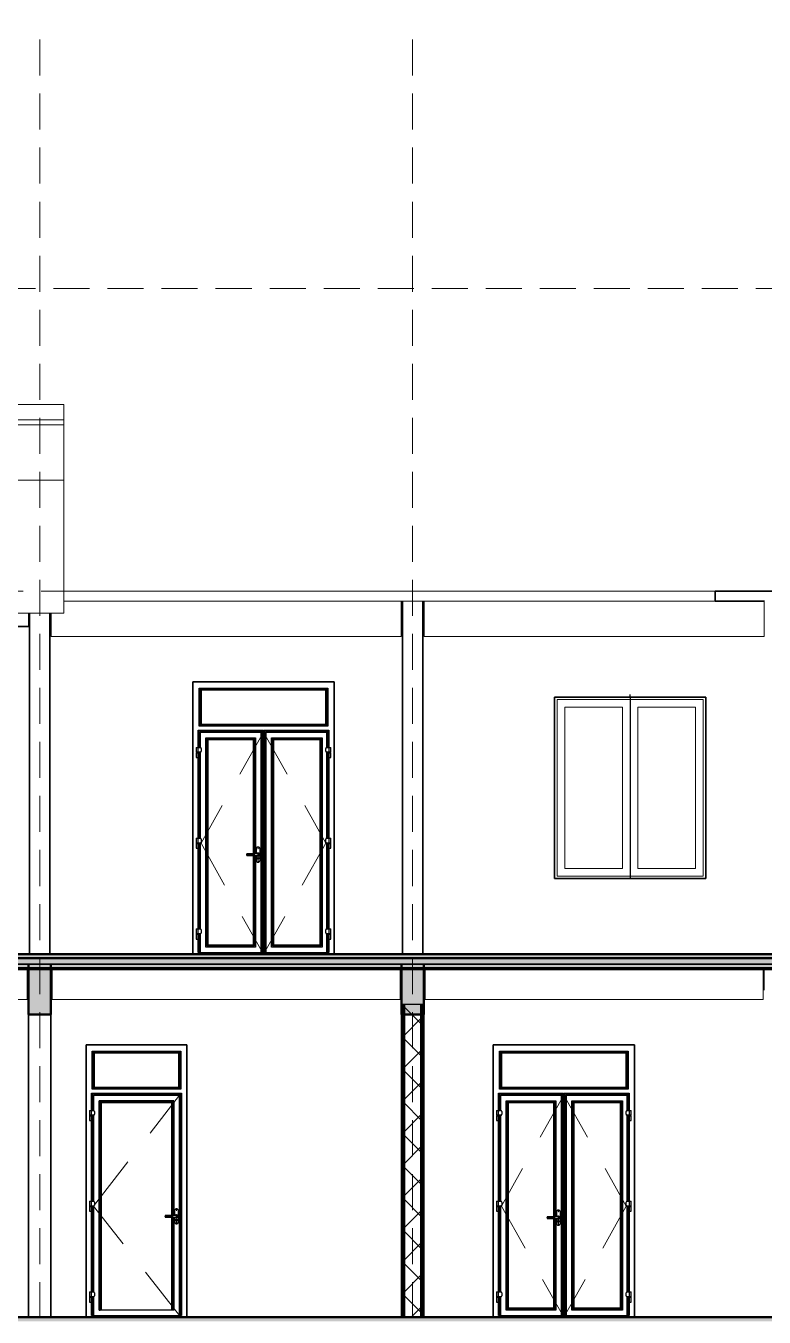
# Model space of a CAD drawing. Header units: millimetres. Extents: x -10459 to 43935, y -3751 to 20306.
# Drawn here: x 4212 to 11537, y 7500 to 20306 of the extents above; entities that cross this region are included whole.
import ezdxf

# ---------------------------------------------------------------- set-up
doc = ezdxf.new("R2010")
doc.units = ezdxf.units.MM
doc.linetypes.add('Centre', pattern=[2381.25, 476.25, -357.1875, 1190.625, -357.1875])
doc.linetypes.add('Hidden', pattern=[535.78125, 357.1875, -178.59375])
for name, color, linetype, lineweight in [('A-DOOR', 31, 'Continuous', 25), ('A-FLOR', 192, 'Continuous', 18), ('A-FLOR-LEVL', 51, 'Continuous', 9), ('A-FLOR-MCUT', 51, 'Continuous', 50), ('A-FLOR-PATT', 8, 'Continuous', 50), ('A-GENM', 13, 'Continuous', 18), ('A-GLAZ', 151, 'Continuous', 25), ('A-WALL', 113, 'Continuous', 35), ('A-WALL-PATT', 111, 'Continuous', 25), ('G-IMPT', 8, 'Continuous', 18), ('S-BEAM', 12, 'Continuous', 18), ('S-COLS', 52, 'Continuous', 35), ('S-FNDN', 32, 'Continuous', 18), ('S-GRID', 1, 'Continuous', 9), ('S-STRS', 31, 'Continuous', 25)]:
    doc.layers.add(name, color=color, linetype=linetype, lineweight=lineweight)
pattern_1 = [(0, (3970.77, 5345.385), (304.8, 76.2), [25.146, -203.454, 25.146, -203.454, -1219.2]), (0, (3970.77, 5345.385), (304.8, 76.2), [-457.2, 25.146, -432.054, 25.146, -203.454, -533.4]), (0, (3970.77, 5345.385), (304.8, 76.2), [-1143, 25.146, -127.254, 25.146, -355.854]), (120, (4085.07, 5383.485), (-218.3911, 225.8645), [25.146, -203.454, 25.146, -203.454, -1219.2]), (120, (4085.07, 5383.485), (-218.3911, 225.8645), [-457.2, 25.146, -432.054, 25.146, -203.454, -533.4]), (120, (4085.07, 5383.485), (-218.3911, 225.8645), [-1143, 25.146, -127.254, 25.146, -355.854]), (240, (4123.17, 5535.885), (-86.4089, -302.0645), [25.146, -203.454, 25.146, -203.454, -1219.2]), (240, (4123.17, 5535.885), (-86.4089, -302.0645), [-457.2, 25.146, -432.054, 25.146, -203.454, -533.4]), (240, (4123.17, 5535.885), (-86.4089, -302.0645), [-1143, 25.146, -127.254, 25.146, -355.854])]

# ---------------------------------------------------------------- blocks, each defined once
blk = doc.blocks.new('CỬA 2 CÁNH EROWINDOW_có ô chết_ - D2_1400x2200-2413861-MẶT CẮT 1-1')
at = {"layer": 'A-DOOR'}
for p, q in [((1811, 2639), (3089, 2639)), ((1811, 2261), (1811, 2639)), ((1811, 2261), (1811, 2639)), ((1811, 2639), (3089, 2639)), ((1821, 2629), (1831, 2619)), ((1821, 2629), (1821, 2271)), ((3079, 2629), (1821, 2629)), ((3069, 2619), (1831, 2619)), ((1831, 2619), (1831, 2281)), ((3079, 2629), (3069, 2619)), ((3069, 2281), (3069, 2619)), ((3079, 2271), (3079, 2629)), ((3089, 2639), (3089, 2261)), ((3089, 2639), (3089, 2261)), ((1813, 2210), (1803, 2220)), ((1803, 2050), (1803, 2220)), ((1803, 2220), (2446, 2220)), ((3089, 2261), (1811, 2261)), ((3089, 2261), (1811, 2261)), ((2436, 2210), (1813, 2210)), ((1813, 2050), (1813, 2210)), ((1821, 2271), (1831, 2281)), ((1821, 2271), (3079, 2271)), ((1823, 2050), (1823, 2200)), ((1823, 2200), (2426, 2200)), ((2426, 2200), (1823, 2200)), ((1823, 2200), (1823, 2050)), ((1831, 2281), (3069, 2281)), ((2426, 2200), (2426, 15)), ((2426, 15), (2426, 2200)), ((2436, 2210), (2446, 2220)), ((2436, 15), (2436, 2210)), ((2446, 2220), (2446, 15)), ((2446, 2200), (2454, 2200)), ((2446, 2200), (2454, 2200)), ((2464, 2210), (2454, 2220)), ((2454, 15), (2454, 2220)), ((2454, 2220), (3097, 2220)), ((3087, 2210), (2464, 2210)), ((2464, 15), (2464, 2210)), ((2474, 15), (2474, 2200)), ((2474, 2200), (3077, 2200)), ((2474, 2200), (2474, 15)), ((3077, 2200), (2474, 2200)), ((3069, 2281), (3079, 2271)), ((3077, 2200), (3077, 2050)), ((3077, 2050), (3077, 2200)), ((3087, 2210), (3097, 2220)), ((3087, 2050), (3087, 2210)), ((3097, 2220), (3097, 2050)), ((1783, 2050), (1823, 2050)), ((1783, 2050), (1783, 2002)), ((1803, 2002), (1803, 2050)), ((1879, 2144), (2370, 2144)), ((1879, 71), (1879, 2144)), ((1879, 71), (1879, 2144)), ((1879, 2144), (2370, 2144)), ((1889, 2134), (1899, 2124)), ((2360, 2134), (1889, 2134)), ((1889, 2134), (1889, 81)), ((2350, 2124), (1899, 2124)), ((1899, 2124), (1899, 91)), ((2350, 2124), (2360, 2134)), ((2350, 995), (2350, 2124)), ((2360, 995), (2360, 2134)), ((2370, 2144), (2370, 1000)), ((2370, 2144), (2370, 1000)), ((2530, 2144), (3033, 2144)), ((2530, 71), (2530, 2144)), ((2530, 2144), (3033, 2144)), ((2530, 71), (2530, 2144)), ((2540, 2134), (2550, 2124)), ((3023, 2134), (2540, 2134)), ((2540, 2134), (2540, 81)), ((3013, 2124), (2550, 2124)), ((2550, 2124), (2550, 91)), ((3013, 2124), (3023, 2134)), ((3013, 91), (3013, 2124)), ((3023, 81), (3023, 2134)), ((3033, 2144), (3033, 71)), ((3033, 2144), (3033, 71)), ((3077, 2050), (3117, 2050)), ((3097, 2050), (3097, 2002)), ((3117, 2002), (3117, 2050)), ((1823, 2002), (1783, 2002)), ((1783, 1998), (1783, 1950)), ((1783, 1998), (1803, 1998)), ((1783, 1950), (1803, 1950)), ((1785, 2002), (1785, 1998)), ((1800, 1998), (1800, 2002)), ((1803, 1150), (1803, 2002)), ((1803, 1950), (1803, 1998)), ((1813, 1150), (1813, 2002)), ((1823, 1150), (1823, 2002)), ((1823, 2002), (1823, 1150)), ((1833, 2040), (1833, 2012)), ((3067, 2012), (3067, 2040)), ((3117, 2002), (3077, 2002)), ((3077, 2002), (3077, 1150)), ((3077, 1150), (3077, 2002)), ((3087, 1150), (3087, 2002)), ((3097, 2002), (3097, 1150)), ((3097, 1998), (3097, 1950)), ((3097, 1998), (3117, 1998)), ((3097, 1950), (3117, 1950)), ((3099, 2002), (3099, 1998)), ((3114, 1998), (3114, 2002)), ((3117, 1950), (3117, 1998)), ((1783, 1150), (1823, 1150)), ((1783, 1150), (1783, 1102)), ((1823, 1102), (1783, 1102)), ((1783, 1098), (1783, 1050)), ((1783, 1098), (1803, 1098)), ((1783, 1050), (1803, 1050)), ((1785, 1102), (1785, 1098)), ((1800, 1098), (1800, 1102)), ((1803, 1102), (1803, 1150)), ((1803, 250), (1803, 1102)), ((1803, 1050), (1803, 1098)), ((1813, 250), (1813, 1102)), ((1823, 250), (1823, 1102)), ((1823, 1102), (1823, 250)), ((1833, 1140), (1833, 1112)), ((2376, 1042), (2376, 1000)), ((2416, 932), (2416, 1042)), ((3067, 1112), (3067, 1140)), ((3077, 1150), (3117, 1150)), ((3117, 1102), (3077, 1102)), ((3077, 1102), (3077, 250)), ((3077, 250), (3077, 1102)), ((3087, 250), (3087, 1102)), ((3097, 1150), (3097, 1102)), ((3097, 1102), (3097, 250)), ((3097, 1098), (3097, 1050)), ((3097, 1098), (3117, 1098)), ((3097, 1050), (3117, 1050)), ((3099, 1102), (3099, 1098)), ((3114, 1098), (3114, 1102)), ((3117, 1102), (3117, 1150)), ((3117, 1050), (3117, 1098)), ((2360, 995), (2290, 995)), ((2361, 991), (2290, 991)), ((2290, 983), (2361, 983)), ((2290, 979), (2360, 979)), ((2350, 91), (2350, 979)), ((2370, 1000), (2360, 995)), ((2360, 979), (2370, 974)), ((2360, 81), (2360, 979)), ((2371, 996), (2361, 991)), ((2361, 983), (2371, 978)), ((2396, 1000), (2370, 1000)), ((2370, 974), (2396, 974)), ((2370, 974), (2370, 71)), ((2370, 974), (2370, 71)), ((2396, 996), (2371, 996)), ((2371, 978), (2396, 978)), ((2376, 974), (2376, 932)), ((2391, 947), (2391, 958)), ((2393, 960), (2398, 960)), ((2393, 940), (2393, 945)), ((2393, 945), (2393, 940)), ((2398, 945), (2398, 940)), ((2398, 940), (2398, 945)), ((2400, 958), (2400, 947)), ((1783, 250), (1823, 250)), ((1783, 250), (1783, 202)), ((1823, 202), (1783, 202)), ((1783, 198), (1783, 150)), ((1783, 198), (1803, 198)), ((1783, 150), (1803, 150)), ((1785, 202), (1785, 198)), ((1800, 198), (1800, 202)), ((1803, 202), (1803, 250)), ((1803, 15), (1803, 202)), ((1803, 150), (1803, 198)), ((1813, 15), (1813, 202)), ((1823, 15), (1823, 202)), ((1823, 202), (1823, 15)), ((1833, 240), (1833, 212)), ((3067, 212), (3067, 240)), ((3077, 250), (3117, 250)), ((3117, 202), (3077, 202)), ((3077, 202), (3077, 15)), ((3077, 15), (3077, 202)), ((3087, 15), (3087, 202)), ((3097, 250), (3097, 202)), ((3097, 202), (3097, 15)), ((3097, 198), (3097, 150)), ((3097, 198), (3117, 198)), ((3097, 150), (3117, 150)), ((3099, 202), (3099, 198)), ((3114, 198), (3114, 202)), ((3117, 202), (3117, 250)), ((3117, 150), (3117, 198)), ((1813, 15), (1803, 15)), ((1811, 0), (1811, 15)), ((1823, 15), (1813, 15)), ((1823, 15), (2426, 15)), ((1831, 0), (1831, 15)), ((2370, 71), (1879, 71)), ((2370, 71), (1879, 71)), ((1889, 81), (1899, 91)), ((1889, 81), (2360, 81)), ((1899, 91), (2350, 91)), ((2360, 81), (2350, 91)), ((2426, 15), (2436, 15)), ((2446, 15), (2436, 15)), ((2454, 15), (2446, 15)), ((2464, 15), (2454, 15)), ((2474, 15), (2464, 15)), ((2474, 15), (3077, 15)), ((3033, 71), (2530, 71)), ((3033, 71), (2530, 71)), ((2540, 81), (2550, 91)), ((2540, 81), (3023, 81)), ((2550, 91), (3013, 91)), ((3023, 81), (3013, 91)), ((3069, 0), (3069, 15)), ((3077, 15), (3087, 15)), ((3097, 15), (3087, 15)), ((3089, 15), (3089, 0))]:
    blk.add_line(p, q, dxfattribs=at)
at = {"layer": 'A-DOOR', "linetype": 'Centre', "lineweight": 18}
for p, q in [((2450, 2200), (1831, 1100)), ((2450, 2200), (3069, 1100)), ((1831, 1100), (2450, 0)), ((3069, 1100), (2450, 0))]:
    blk.add_line(p, q, dxfattribs=at)
at = {"layer": 'A-DOOR', "flags": 128}
for points in [[(2290, 995), (2290, 995), (2289, 995), (2289, 995), (2289, 995), (2288, 995), (2288, 995), (2288, 995), (2287, 994), (2287, 994), (2287, 994), (2287, 994), (2286, 994), (2286, 994), (2286, 994), (2285, 993), (2285, 993), (2285, 993), (2285, 993), (2284, 993), (2284, 992), (2284, 992), (2284, 992), (2284, 992), (2283, 991), (2283, 991), (2283, 991), (2283, 991), (2283, 990), (2283, 990), (2282, 990), (2282, 989), (2282, 989), (2282, 989), (2282, 989), (2282, 988), (2282, 988), (2282, 988), (2282, 987), (2282, 987), (2282, 987), (2282, 986), (2282, 986), (2282, 986), (2282, 985), (2282, 985), (2282, 985), (2282, 984), (2282, 984), (2283, 984), (2283, 984), (2283, 983), (2283, 983), (2283, 983), (2283, 982), (2283, 982), (2284, 982), (2284, 982), (2284, 981), (2284, 981), (2285, 981), (2285, 981), (2285, 981), (2285, 980), (2286, 980), (2286, 980), (2286, 980), (2286, 980), (2287, 980), (2287, 979), (2287, 979), (2288, 979), (2288, 979), (2288, 979), (2288, 979), (2289, 979), (2289, 979), (2289, 979), (2290, 979), (2290, 979)], [(2396, 974), (2396, 974), (2397, 974), (2397, 974), (2398, 974), (2399, 974), (2399, 974), (2400, 974), (2400, 975), (2400, 975), (2401, 975), (2401, 975), (2402, 975), (2402, 976), (2403, 976), (2403, 976), (2404, 976), (2404, 977), (2404, 977), (2405, 977), (2405, 978), (2406, 978), (2406, 979), (2406, 979), (2407, 979), (2407, 980), (2407, 980), (2407, 981), (2408, 981), (2408, 982), (2408, 982), (2408, 983), (2408, 983), (2409, 984), (2409, 984), (2409, 985), (2409, 985), (2409, 986), (2409, 986), (2409, 987), (2409, 987), (2409, 988), (2409, 988), (2409, 989), (2409, 989), (2409, 990), (2408, 990), (2408, 991), (2408, 991), (2408, 992), (2408, 992), (2408, 993), (2407, 993), (2407, 994), (2407, 994), (2406, 995), (2406, 995), (2406, 995), (2405, 996), (2405, 996), (2405, 996), (2404, 997), (2404, 997), (2403, 997), (2403, 998), (2403, 998), (2402, 998), (2402, 998), (2401, 999), (2401, 999), (2400, 999), (2400, 999), (2399, 999), (2399, 1000), (2398, 1000), (2398, 1000), (2397, 1000), (2397, 1000), (2396, 1000), (2396, 1000)]]:
    blk.add_lwpolyline(points, dxfattribs=at)
at = {"layer": 'A-DOOR'}
for centre, radius, start, end in [((1823, 2040), 10, 360, 90), ((1823, 2040), 10, 30, 90), ((3077, 2040), 10, 90, 180), ((1823, 2012), 10, 270, 0), ((1823, 2012), 10, 270, 300), ((1823, 2012), 10, 315, 345), ((3077, 2040), 10, 150, 180), ((3077, 2012), 10, 180, 270), ((3077, 2012), 10, 195, 225), ((1823, 1140), 10, 0, 90), ((1823, 1140), 10, 30, 90), ((1823, 1112), 10, 270, 0), ((1823, 1112), 10, 270, 300), ((1823, 1112), 10, 315, 345), ((2396, 1042), 20, 0, 180), ((2396, 1050), 3, 360, 180), ((2396, 1050), 3, 180, 360), ((3077, 1140), 10, 90, 180), ((3077, 1140), 10, 150, 180), ((3077, 1112), 10, 180, 270), ((3077, 1112), 10, 195, 225), ((2290, 987), 3.66, 90, 270), ((2396, 932), 20, 180, 360), ((2396, 987), 15, 360, 120.3216), ((2396, 987), 15, 239.6784, 0), ((2396, 987), 15, 105, 110.0431), ((2396, 987), 15, 249.9569, 255), ((2393, 958), 2.04, 90, 180), ((2393, 947), 1.99, 180, 268.9596), ((2393, 947), 1.99, 224.4798, 268.9596), ((2396, 987), 3.02, 0, 180), ((2396, 987), 3.02, 135, 150), ((2396, 987), 3.02, 180, 0), ((2396, 987), 3.02, 210, 225), ((2396, 940), 2.5, 180, 0), ((2396, 925), 3, 0, 180), ((2396, 925), 3, 180, 0), ((2396, 987), 15, 90, 95.2302), ((2396, 987), 15, 264.7698, 270), ((2396, 987), 8.66, 270, 90), ((2396, 987), 15, 75, 80.3895), ((2396, 987), 15, 279.6105, 285), ((2398, 958), 2.04, 0, 90), ((2398, 947), 1.99, 271.0404, 0), ((2398, 947), 1.99, 271.0404, 315.5202), ((2396, 987), 15, 60, 65.5028), ((2396, 987), 15, 294.4972, 300), ((2396, 987), 15, 45, 50.5307), ((2396, 987), 15, 309.4693, 315), ((1823, 240), 10, 0, 90), ((1823, 240), 10, 30, 90), ((1823, 212), 10, 270, 0), ((1823, 212), 10, 270, 300), ((1823, 212), 10, 315, 345), ((3077, 240), 10, 90, 180), ((3077, 240), 10, 150, 180), ((3077, 212), 10, 180, 270), ((3077, 212), 10, 195, 225)]:
    blk.add_arc(centre, radius, start, end, dxfattribs=at)
for points in [[(2361, 991), (2361, 991), (2361, 992), (2361, 993), (2360, 994), (2360, 995), (2360, 995)], [(2361, 983), (2361, 983), (2361, 982), (2361, 981), (2360, 979), (2360, 979), (2360, 979)], [(2371, 996), (2371, 996), (2371, 997), (2371, 998), (2370, 999), (2370, 1000), (2370, 1000)], [(2371, 978), (2371, 978), (2371, 977), (2371, 976), (2370, 974), (2370, 974), (2370, 974)]]:
    blk.add_open_spline(points, degree=3, knots=[0, 0, 0, 0, 0.166667, 0.333333, 0.666667, 1, 1, 1, 1], dxfattribs=at)
blk = doc.blocks.new('CỬA 1 CÁNH EROWINDOW_có ô chết_ - D4_1000x2200-V11-MẶT CẮT 1-1')
at = {"layer": 'A-DOOR'}
for p, q in [((4871, 10139), (5749, 10139)), ((4871, 9761), (4871, 10139)), ((4871, 9761), (4871, 10139)), ((4871, 10139), (5749, 10139)), ((4881, 10129), (4891, 10119)), ((5739, 10129), (4881, 10129)), ((4881, 10129), (4881, 9771)), ((5729, 10119), (4891, 10119)), ((4891, 10119), (4891, 9781)), ((5729, 10119), (5739, 10129)), ((5729, 9781), (5729, 10119)), ((5739, 9771), (5739, 10129)), ((5749, 10139), (5749, 9761)), ((5749, 10139), (5749, 9761)), ((5749, 9761), (4871, 9761)), ((5749, 9761), (4871, 9761)), ((4881, 9771), (4891, 9781)), ((4881, 9771), (5739, 9771)), ((4891, 9781), (5729, 9781)), ((5739, 9771), (5729, 9781)), ((4873, 9710), (4863, 9720)), ((4863, 9550), (4863, 9720)), ((4863, 9720), (5757, 9720)), ((5747, 9710), (4873, 9710)), ((4873, 9550), (4873, 9710)), ((4883, 9550), (4883, 9700)), ((4883, 9700), (5737, 9700)), ((4883, 9700), (4883, 9550)), ((5737, 9700), (4883, 9700)), ((5681, 9644), (4939, 9644)), ((4939, 9644), (4939, 7571)), ((4939, 9644), (5681, 9644)), ((4939, 7571), (4939, 9644)), ((4949, 7571), (4949, 9634)), ((4949, 9634), (5671, 9634)), ((4949, 9634), (4959, 9624)), ((5661, 9624), (4959, 9624)), ((4959, 9624), (4959, 7571)), ((5671, 9634), (5661, 9624)), ((5661, 8508), (5661, 9624)), ((5671, 8508), (5671, 9634)), ((5681, 9644), (5681, 8513)), ((5681, 9644), (5681, 8513)), ((5737, 9700), (5737, 7515)), ((5737, 7515), (5737, 9700)), ((5747, 9710), (5757, 9720)), ((5747, 7515), (5747, 9710)), ((5757, 9720), (5757, 7515)), ((4843, 9550), (4883, 9550)), ((4843, 9550), (4843, 9502)), ((4883, 9502), (4843, 9502)), ((4843, 9498), (4843, 9450)), ((4843, 9498), (4863, 9498)), ((4845, 9502), (4845, 9498)), ((4860, 9498), (4860, 9502)), ((4863, 9502), (4863, 9550)), ((4863, 8650), (4863, 9502)), ((4863, 9450), (4863, 9498)), ((4873, 8650), (4873, 9502)), ((4883, 8650), (4883, 9502)), ((4883, 9502), (4883, 8650)), ((4893, 9540), (4893, 9512)), ((4843, 9450), (4863, 9450)), ((4843, 8650), (4883, 8650)), ((4843, 8650), (4843, 8602)), ((4883, 8602), (4843, 8602)), ((4843, 8598), (4843, 8550)), ((4843, 8598), (4863, 8598)), ((4845, 8602), (4845, 8598)), ((4860, 8598), (4860, 8602)), ((4863, 8602), (4863, 8650)), ((4863, 7750), (4863, 8602)), ((4863, 8550), (4863, 8598)), ((4873, 7750), (4873, 8602)), ((4883, 7750), (4883, 8602)), ((4883, 8602), (4883, 7750)), ((4893, 8640), (4893, 8612)), ((4843, 8550), (4863, 8550)), ((5671, 8508), (5601, 8508)), ((5672, 8504), (5601, 8504)), ((5601, 8496), (5672, 8496)), ((5601, 8492), (5671, 8492)), ((5661, 7571), (5661, 8492)), ((5681, 8513), (5671, 8508)), ((5671, 8492), (5681, 8487)), ((5671, 7571), (5671, 8492)), ((5682, 8509), (5672, 8504)), ((5672, 8496), (5682, 8491)), ((5707, 8513), (5681, 8513)), ((5681, 8487), (5707, 8487)), ((5681, 8487), (5681, 7571)), ((5681, 8487), (5681, 7571)), ((5707, 8509), (5682, 8509)), ((5682, 8491), (5707, 8491)), ((5687, 8555), (5687, 8513)), ((5687, 8487), (5687, 8445)), ((5703, 8460), (5703, 8471)), ((5704, 8453), (5704, 8458)), ((5704, 8458), (5704, 8453)), ((5705, 8473), (5709, 8473)), ((5710, 8458), (5710, 8453)), ((5710, 8453), (5710, 8458)), ((5711, 8471), (5711, 8460)), ((5727, 8445), (5727, 8555)), ((4843, 7750), (4883, 7750)), ((4843, 7750), (4843, 7702)), ((4883, 7702), (4843, 7702)), ((4843, 7698), (4843, 7650)), ((4843, 7698), (4863, 7698)), ((4845, 7702), (4845, 7698)), ((4860, 7698), (4860, 7702)), ((4863, 7702), (4863, 7750)), ((4863, 7515), (4863, 7702)), ((4863, 7650), (4863, 7698)), ((4873, 7515), (4873, 7702)), ((4883, 7515), (4883, 7702)), ((4883, 7702), (4883, 7515)), ((4893, 7740), (4893, 7712)), ((4843, 7650), (4863, 7650)), ((4939, 7571), (4949, 7571)), ((5681, 7571), (4939, 7571)), ((5681, 7571), (5671, 7571)), ((4873, 7515), (4863, 7515)), ((4871, 7500), (4871, 7515)), ((4883, 7515), (4873, 7515)), ((4883, 7515), (5737, 7515)), ((4891, 7500), (4891, 7515)), ((5729, 7500), (5729, 7515)), ((5737, 7515), (5747, 7515)), ((5757, 7515), (5747, 7515)), ((5749, 7515), (5749, 7500))]:
    blk.add_line(p, q, dxfattribs=at)
at = {"layer": 'A-DOOR', "linetype": 'Centre', "lineweight": 18}
for p, q in [((5737, 9700), (4883, 8600)), ((4883, 8600), (5737, 7515))]:
    blk.add_line(p, q, dxfattribs=at)
at = {"layer": 'A-DOOR', "flags": 128}
for points in [[(5601, 8508), (5601, 8508), (5600, 8508), (5600, 8508), (5600, 8508), (5599, 8508), (5599, 8508), (5599, 8508), (5598, 8508), (5598, 8507), (5598, 8507), (5598, 8507), (5597, 8507), (5597, 8507), (5597, 8507), (5596, 8507), (5596, 8506), (5596, 8506), (5596, 8506), (5595, 8506), (5595, 8506), (5595, 8505), (5595, 8505), (5595, 8505), (5594, 8505), (5594, 8504), (5594, 8504), (5594, 8504), (5594, 8503), (5594, 8503), (5594, 8503), (5593, 8503), (5593, 8502), (5593, 8502), (5593, 8502), (5593, 8501), (5593, 8501), (5593, 8501), (5593, 8500), (5593, 8500), (5593, 8500), (5593, 8499), (5593, 8499), (5593, 8499), (5593, 8498), (5593, 8498), (5593, 8498), (5593, 8498), (5593, 8497), (5594, 8497), (5594, 8497), (5594, 8496), (5594, 8496), (5594, 8496), (5594, 8496), (5595, 8495), (5595, 8495), (5595, 8495), (5595, 8495), (5595, 8494), (5596, 8494), (5596, 8494), (5596, 8494), (5596, 8493), (5597, 8493), (5597, 8493), (5597, 8493), (5597, 8493), (5598, 8493), (5598, 8493), (5598, 8492), (5599, 8492), (5599, 8492), (5599, 8492), (5600, 8492), (5600, 8492), (5600, 8492), (5601, 8492), (5601, 8492), (5601, 8492)], [(5707, 8487), (5708, 8487), (5708, 8487), (5709, 8487), (5709, 8487), (5710, 8487), (5710, 8487), (5711, 8488), (5711, 8488), (5712, 8488), (5712, 8488), (5713, 8488), (5713, 8488), (5713, 8489), (5714, 8489), (5714, 8489), (5715, 8490), (5715, 8490), (5716, 8490), (5716, 8491), (5716, 8491), (5717, 8491), (5717, 8492), (5717, 8492), (5718, 8493), (5718, 8493), (5718, 8493), (5718, 8494), (5719, 8494), (5719, 8495), (5719, 8495), (5719, 8496), (5719, 8496), (5720, 8497), (5720, 8497), (5720, 8498), (5720, 8498), (5720, 8499), (5720, 8499), (5720, 8500), (5720, 8500), (5720, 8501), (5720, 8501), (5720, 8502), (5720, 8502), (5720, 8503), (5720, 8503), (5719, 8504), (5719, 8504), (5719, 8505), (5719, 8505), (5719, 8506), (5718, 8506), (5718, 8507), (5718, 8507), (5718, 8508), (5717, 8508), (5717, 8508), (5717, 8509), (5716, 8509), (5716, 8510), (5715, 8510), (5715, 8510), (5715, 8511), (5714, 8511), (5714, 8511), (5713, 8511), (5713, 8512), (5712, 8512), (5712, 8512), (5711, 8512), (5711, 8512), (5710, 8513), (5710, 8513), (5709, 8513), (5709, 8513), (5708, 8513), (5708, 8513), (5707, 8513), (5707, 8513)]]:
    blk.add_lwpolyline(points, dxfattribs=at)
at = {"layer": 'A-DOOR'}
for centre, radius, start, end in [((4883, 9540), 10, 0, 90), ((4883, 9540), 10, 30, 90), ((4883, 9512), 10, 270, 0), ((4883, 9512), 10, 270, 300), ((4883, 9512), 10, 315, 345), ((4883, 8640), 10, 0, 90), ((4883, 8640), 10, 30, 90), ((4883, 8612), 10, 270, 0), ((4883, 8612), 10, 270, 300), ((4883, 8612), 10, 315, 345), ((5601, 8500), 3.66, 90, 270), ((5707, 8555), 20, 0, 180), ((5707, 8500), 15, 0, 120.3216), ((5707, 8500), 15, 239.6784, 0), ((5707, 8500), 15, 105, 110.0431), ((5707, 8500), 15, 249.9569, 255), ((5705, 8471), 2.04, 90, 180), ((5704, 8460), 1.99, 180, 268.9596), ((5704, 8460), 1.99, 224.4798, 268.9596), ((5707, 8563), 3, 0, 180), ((5707, 8563), 3, 180, 0), ((5707, 8500), 3.02, 0, 180), ((5707, 8500), 3.02, 135, 150), ((5707, 8500), 3.02, 180, 0), ((5707, 8500), 3.02, 210, 225), ((5707, 8453), 2.5, 180, 0), ((5707, 8500), 15, 90, 95.2302), ((5707, 8500), 15, 264.7698, 270), ((5707, 8500), 8.66, 270, 90), ((5709, 8471), 2.04, 0, 90), ((5707, 8500), 15, 75, 80.3895), ((5707, 8500), 15, 279.6105, 285), ((5710, 8460), 1.99, 271.0404, 0), ((5710, 8460), 1.99, 271.0404, 315.5202), ((5707, 8500), 15, 60, 65.5028), ((5707, 8500), 15, 294.4972, 300), ((5707, 8500), 15, 45, 50.5307), ((5707, 8500), 15, 309.4997, 315), ((5707, 8445), 20, 180, 0), ((5707, 8438), 3, 0, 180), ((5707, 8438), 3, 180, 0), ((4883, 7740), 10, 0, 90), ((4883, 7740), 10, 30, 90), ((4883, 7712), 10, 270, 0), ((4883, 7712), 10, 270, 300), ((4883, 7712), 10, 315, 345)]:
    blk.add_arc(centre, radius, start, end, dxfattribs=at)
for points in [[(5672, 8504), (5672, 8504), (5672, 8505), (5672, 8506), (5671, 8508), (5671, 8508), (5671, 8508)], [(5672, 8496), (5672, 8496), (5672, 8495), (5672, 8494), (5671, 8492), (5671, 8492), (5671, 8492)], [(5682, 8509), (5682, 8509), (5682, 8510), (5682, 8511), (5681, 8513), (5681, 8513), (5681, 8513)], [(5682, 8491), (5682, 8491), (5682, 8490), (5682, 8489), (5681, 8487), (5681, 8487), (5681, 8487)]]:
    blk.add_open_spline(points, degree=3, knots=[0, 0, 0, 0, 0.166667, 0.333333, 0.666667, 1, 1, 1, 1], dxfattribs=at)
blk = doc.blocks.new('CUA SO 2 CANH NHOM KINH O O THOANG - S1_1500x1800-2404851-MẶT CẮT 1-1')
at = {"layer": 'A-GLAZ', "lineweight": 18}
for p, q in [((9483.004805, 11875), (9483.004805, 13625)), ((9483.004805, 13625), (10933.004805, 13625)), ((10208.004805, 11875), (10208.004805, 13625)), ((10208.004805, 13625), (10208.004805, 11875)), ((10933.004805, 13625), (10933.004805, 11875)), ((9559.004805, 11951), (9559.004805, 13549)), ((9559.004805, 13549), (10132.004805, 13549)), ((10132.004805, 13549), (10132.004805, 11951)), ((10284.004805, 11951), (10284.004805, 13549)), ((10284.004805, 13549), (10857.004805, 13549)), ((10857.004805, 13549), (10857.004805, 11951)), ((10132.004805, 11951), (9559.004805, 11951)), ((10857.004805, 11951), (10284.004805, 11951)), ((10933.004805, 11875), (9483.004805, 11875))]:
    blk.add_line(p, q, dxfattribs=at)
at = {"layer": 'A-GLAZ'}
for q in [(10208.004805, 13675), (10208.004805, 11850)]:
    blk.add_line((10208.004805, 13650), q, dxfattribs=at)
blk = doc.blocks.new('M_Concrete-Rectangular-Column - COT220X300-V17-MẶT CẮT 1-1')
at = {"layer": 'S-COLS'}
for p, q in [((4240, 10500), (4240, 7500)), ((4460, 10500), (4460, 7500))]:
    blk.add_line(p, q, dxfattribs=at)
blk = doc.blocks.new('M_Concrete-Rectangular-Column - COT200X250-V18-MẶT CẮT 1-1')
at = {"layer": 'S-COLS'}
for p, q in [((4250, 14479.875), (4250, 11100)), ((4450, 14479.875), (4450, 11100))]:
    blk.add_line(p, q, dxfattribs=at)
blk = doc.blocks.new('M_Concrete-Rectangular-Column - COT200X250-V19-MẶT CẮT 1-1')
at = {"layer": 'S-COLS'}
for p, q in [((7950, 14600), (7950, 11100)), ((8150, 14600), (8150, 11100))]:
    blk.add_line(p, q, dxfattribs=at)
blk = doc.blocks.new('Mat_Tien_3dsMax - Sync_3dsMax_To_Revit-2401403-MẶT CẮT 1-1')
at = {"layer": 'A-GENM'}
for p, q in [((4589, 16550), (-1200, 16550)), ((4589, 16400), (4589, 16550)), ((4589, 16351), (4589, 16400)), ((-727, 16351), (4589, 16351))]:
    blk.add_line(p, q, dxfattribs=at)
at = {"layer": 'G-IMPT'}
for p, q in [((-1200, 16550), (4589, 16550)), ((4589, 16400), (4589, 16550)), ((-1200, 16400), (4589, 16400)), ((4589, 16351), (4589, 16400)), ((4589, 15800), (4589, 16351)), ((-300, 15800), (4589, 15800)), ((4589, 15800), (4589, 14480)), ((1100, 14480), (4589, 14480))]:
    blk.add_line(p, q, dxfattribs=at)
blk = doc.blocks.new('Mat_Tien_3dsMax - Mat_Tien_3dsMax-2387879-MẶT CẮT 1-1')
blk.add_blockref('Mat_Tien_3dsMax - Sync_3dsMax_To_Revit-2401403-MẶT CẮT 1-1', (0, 0))

msp = doc.modelspace()

# ---------------------------------------------------------------- hatches: boundary and pattern name
at = {"layer": 'A-FLOR-PATT'}
for points in [[(37169, 11060), (37256, 11060), (37256, 11100), (450, 11100), (450, 11060), (37074, 11060)], [(450, 10960), (37256, 10960), (37256, 11060), (450, 11060), (450, 11002)], [(37169, 7460), (37256, 7460), (37256, 7500), (450, 7500), (450, 7460), (36979, 7460)]]:
    msp.add_hatch(color=256, dxfattribs=at).paths.add_polyline_path(points)
at = {"layer": 'A-FLOR-PATT', "lineweight": 18}
msp.add_hatch(color=256, dxfattribs=at).paths.add_polyline_path([(37169, 10950), (37256, 10950), (37256, 10960), (450, 10960), (450, 10950), (36789, 10950)])
at = {"layer": 'A-WALL-PATT', "lineweight": 18}
h = msp.add_hatch(dxfattribs=at)
h.set_pattern_fill('FP_1', color=256, style=0, pattern_type=2)
h.set_pattern_definition(pattern_1)
h.paths.add_polyline_path([(7950, 7500), (7965, 7500), (7965, 10600), (7950, 10600), (7950, 7502)])
h = msp.add_hatch(dxfattribs=at)
h.set_pattern_fill('FP_2', color=256, style=0, pattern_type=2)
h.set_pattern_definition([(45, (3970.77, 5345.39), (-159.099, 159.099), []), (135, (3970.77, 5345.39), (-159.099, -159.099), [])])
h.paths.add_polyline_path([(7965, 7500), (8135, 7500), (8135, 10600), (7965, 10600), (7965, 7502)])
h = msp.add_hatch(dxfattribs=at)
h.set_pattern_fill('FP_1', color=256, style=0, pattern_type=2)
h.set_pattern_definition(pattern_1)
h.paths.add_polyline_path([(8135, 7500), (8150, 7500), (8150, 10600), (8135, 10600), (8135, 7618)])
at = {"layer": 'S-BEAM'}
for points in [[(4460, 10500), (4460, 11000), (4240, 11000), (4240, 10500)], [(7948, 10500), (8160, 10500), (8160, 11000), (7940, 11000), (7940, 10500)]]:
    msp.add_hatch(color=8, dxfattribs=at).paths.add_polyline_path(points)

# ---------------------------------------------------------------- linework, layer by layer
at = {"layer": 'A-FLOR', "color": 7, "lineweight": 50}
for p, q in [((37256, 11100), (450, 11100)), ((450, 10950), (37256, 10950)), ((37256, 7500), (450, 7500))]:
    msp.add_line(p, q, dxfattribs=at)
at = {"layer": 'A-FLOR-LEVL', "linetype": 'Hidden'}
for p, q in [((42886, 17700), (-9566, 17700)), ((-9566, 14700), (15240, 14700)), ((42886, 11100), (-9566, 11100)), ((-9566, 11100), (15240, 11100))]:
    msp.add_line(p, q, dxfattribs=at)
at = {"layer": 'A-FLOR-MCUT'}
for p, q in [((37256, 11060), (450, 11060)), ((37256, 10960), (450, 10960))]:
    msp.add_line(p, q, dxfattribs=at)
at = {"layer": 'A-WALL'}
for p, q in [((4250, 14350), (1100, 14350)), ((4463, 14350), (4450, 14350)), ((7950, 14350), (7937, 14350)), ((8163, 14350), (8150, 14350)), ((5870, 11100), (5870, 13800)), ((5870, 13800), (7270, 13800)), ((7270, 13800), (7270, 11100)), ((9458, 11850), (9458, 13650)), ((9458, 13650), (10958, 13650)), ((10958, 13650), (10958, 11850)), ((10958, 11850), (9458, 11850)), ((4240, 10750), (4227, 10750)), ((4473, 10750), (4460, 10750)), ((7940, 10750), (7927, 10750)), ((8173, 10750), (8160, 10750)), ((11540, 10750), (11527, 10750)), ((4810, 7500), (4810, 10200)), ((4810, 10200), (5810, 10200)), ((5810, 10200), (5810, 7500)), ((8850, 7500), (8850, 10200)), ((8850, 10200), (10250, 10200)), ((10250, 10200), (10250, 7500))]:
    msp.add_line(p, q, dxfattribs=at)
at = {"layer": 'A-WALL', "lineweight": 25}
for p, q in [((8150, 10600), (7950, 10600)), ((7950, 10600), (7950, 7500)), ((8150, 7500), (8150, 10600))]:
    msp.add_line(p, q, dxfattribs=at)
at = {"layer": 'A-WALL', "lineweight": 50}
for p, q in [((7965, 10600), (7965, 7500)), ((8135, 10600), (8135, 7500))]:
    msp.add_line(p, q, dxfattribs=at)
at = {"layer": 'S-BEAM'}
for p, q in [((7937, 14600), (7937, 14250)), ((7940, 14600), (7940, 14350)), ((8160, 14350), (8160, 14600)), ((8163, 14250), (8163, 14600)), ((11537, 14600), (11537, 14250)), ((4240, 14480), (4240, 14350)), ((4460, 14350), (4460, 14480)), ((4463, 14250), (4463, 14480)), ((4463, 14250), (7937, 14250)), ((8163, 14250), (11537, 14250)), ((4227, 10950), (4227, 10650)), ((4237, 10950), (4237, 10750)), ((4460, 11000), (4240, 11000)), ((4463, 10750), (4463, 10950)), ((4473, 10650), (4473, 10950)), ((7927, 10950), (7927, 10650)), ((8160, 11000), (7940, 11000)), ((8163, 10750), (8163, 10950)), ((8173, 10650), (8173, 10950)), ((11527, 10950), (11527, 10650)), ((11537, 10950), (11537, 10750)), ((3230, 10650), (4227, 10650)), ((4473, 10650), (7927, 10650)), ((8173, 10650), (11527, 10650))]:
    msp.add_line(p, q, dxfattribs=at)
at = {"layer": 'S-BEAM', "lineweight": 50}
for p, q in [((4240, 11000), (4240, 10500)), ((4460, 10500), (4460, 11000)), ((7940, 11000), (7940, 10500)), ((8160, 10500), (8160, 11000)), ((4240, 10500), (4460, 10500)), ((7940, 10500), (8160, 10500))]:
    msp.add_line(p, q, dxfattribs=at)
at = {"layer": 'S-FNDN'}
for p, q in [((4589, 14700), (11050, 14700)), ((11050, 14600), (4589, 14600))]:
    msp.add_line(p, q, dxfattribs=at)
at = {"layer": 'S-FNDN', "lineweight": 35}
for p, q in [((26650, 14700), (11050, 14700)), ((11050, 14700), (11050, 14600)), ((11050, 14600), (11540, 14600)), ((450, 11000), (37256, 11000))]:
    msp.add_line(p, q, dxfattribs=at)
at = {"layer": 'S-GRID', "linetype": 'Hidden'}
for p, q in [((4350, -3226), (4350, 20306)), ((8050, -3226), (8050, 20306))]:
    msp.add_line(p, q, dxfattribs=at)
at = {"layer": 'S-STRS'}
msp.add_line((7927, 10942), (7940, 10942), dxfattribs=at)

# ---------------------------------------------------------------- block references
at = {"layer": 'A-DOOR'}
for name, p in [('CỬA 2 CÁNH EROWINDOW_có ô chết_ - D2_1400x2200-2413861-MẶT CẮT 1-1', (4120, 11100)), ('CỬA 1 CÁNH EROWINDOW_có ô chết_ - D4_1000x2200-V11-MẶT CẮT 1-1', (0, 0)), ('CỬA 2 CÁNH EROWINDOW_có ô chết_ - D2_1400x2200-2413861-MẶT CẮT 1-1', (7100, 7500))]:
    msp.add_blockref(name, p, dxfattribs=at)
at = {"layer": 'A-GLAZ'}
msp.add_blockref('CUA SO 2 CANH NHOM KINH O O THOANG - S1_1500x1800-2404851-MẶT CẮT 1-1', (0, 0), dxfattribs=at)
at = {"layer": 'G-IMPT'}
msp.add_blockref('Mat_Tien_3dsMax - Mat_Tien_3dsMax-2387879-MẶT CẮT 1-1', (0, 0), dxfattribs=at)
at = {"layer": 'S-COLS'}
for name, p in [('M_Concrete-Rectangular-Column - COT200X250-V19-MẶT CẮT 1-1', (0, 0)), ('M_Concrete-Rectangular-Column - COT200X250-V18-MẶT CẮT 1-1', (0, 0)), ('M_Concrete-Rectangular-Column - COT220X300-V17-MẶT CẮT 1-1', (0, 0)), ('M_Concrete-Rectangular-Column - COT220X300-V17-MẶT CẮT 1-1', (3700, 0))]:
    msp.add_blockref(name, p, dxfattribs=at)

doc.saveas('drawing.dxf')
